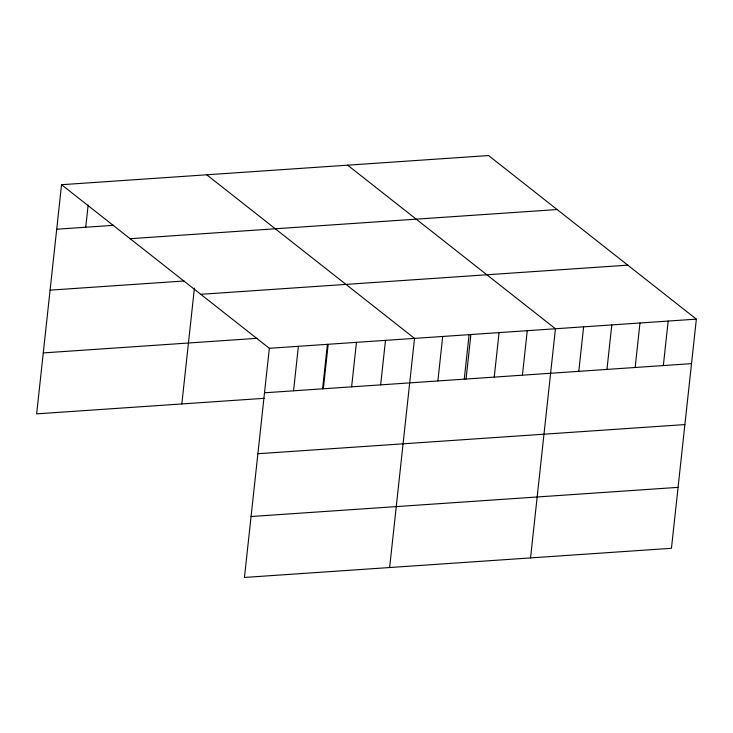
<?xml version="1.0" encoding="UTF-8"?>
<svg xmlns="http://www.w3.org/2000/svg" width="733" height="733" viewBox="0 0 733 733"><rect width="100%" height="100%" fill="white"/><g stroke="black" fill="none" stroke-linecap="round" stroke-linejoin="round"><path stroke-width="1.1" d="M61.545 184.707L269.341 348.294L244.446 577.448L671.455 548.293L696.35 319.139L488.554 155.552L61.545 184.707L36.65 413.861L264.127 398.321M85.743 227.221L88.162 204.974M181.83 403.947L194.419 288.078M293.548 390.817L298.377 346.315M322.584 388.829L327.413 344.336M323.354 388.682L328.137 344.675M351.62 386.85L356.449 342.348M380.656 384.871L385.485 340.369M389.635 567.534L414.521 338.389L206.724 174.793M437.876 380.958L442.705 336.465M464.273 379.062L469.047 335.054M466.06 379.034L470.888 334.541M494.234 377.11L499.072 332.617M522.418 375.186L527.256 330.684M530.545 557.914L555.44 328.76L347.634 165.172M578.786 371.338L583.624 326.836M606.97 369.414L611.798 324.911M635.154 367.49L639.982 322.987M663.338 365.565L668.166 321.063M56.707 229.209L113.67 225.315M130.117 238.692L557.126 209.537M50.091 290.14L184.102 280.986M200.769 294.309L627.778 265.154M43.265 352.921L257.219 338.316M269.341 348.294L696.35 319.139M264.512 392.796L691.512 363.641M257.888 453.736L684.897 424.581M251.071 516.518L678.08 487.363"/></g></svg>
